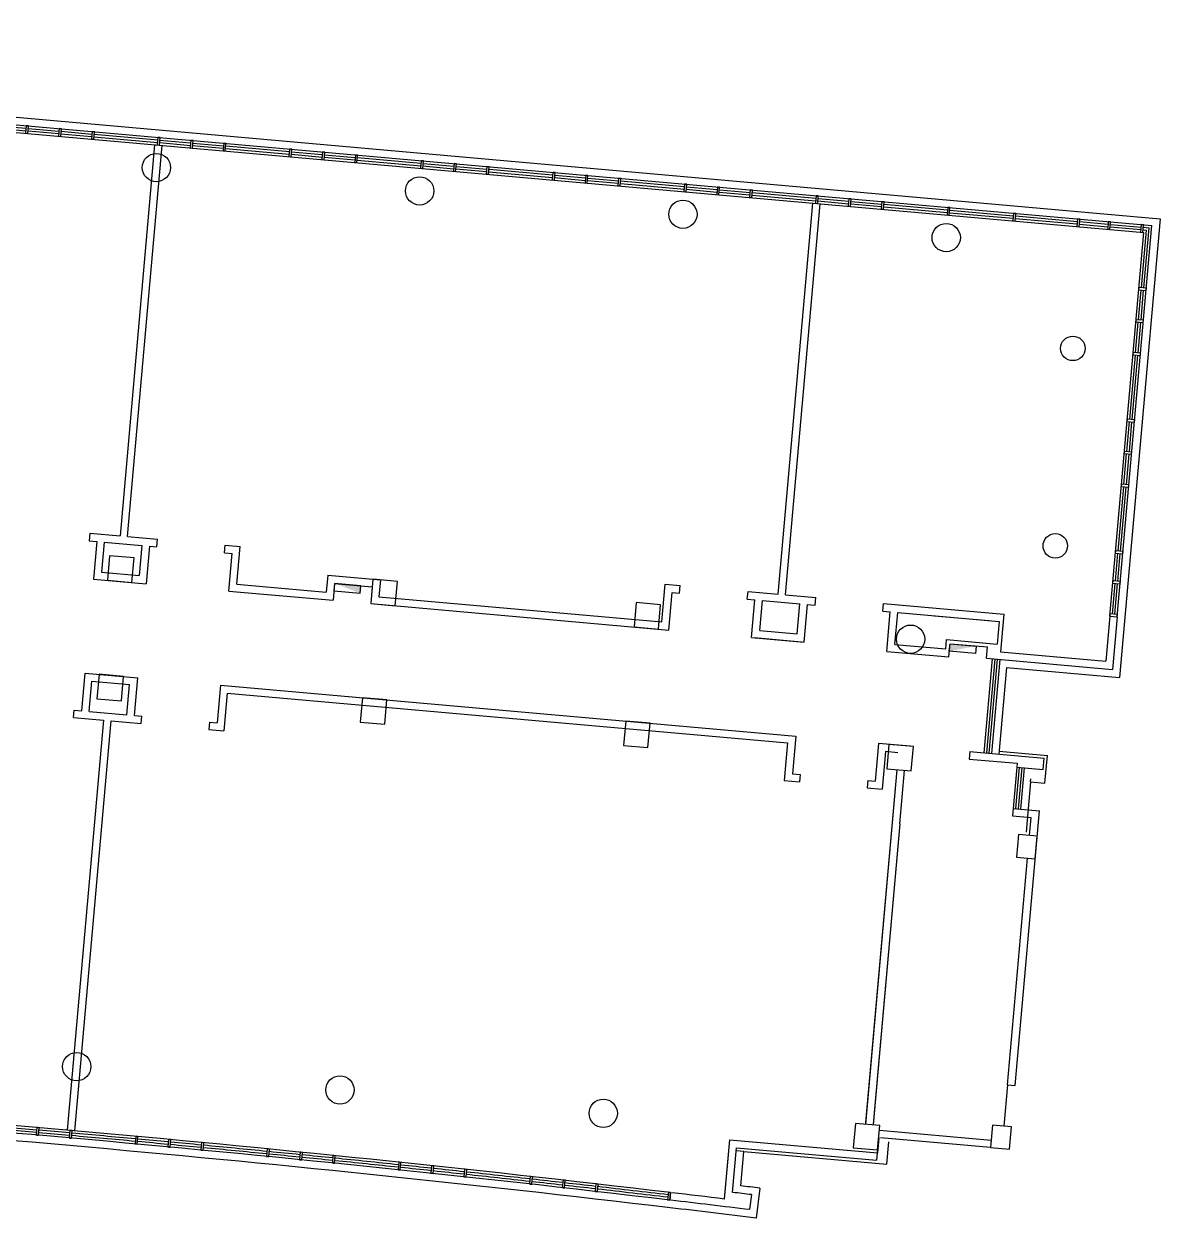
# Model space of a CAD drawing. Header units: millimetres. Extents: x 11680834 to 11851556, y -6213014 to -6078394.
# Drawn here: x 11821462 to 11851556, y -6211376 to -6179752 of the extents above; entities that cross this region are included whole.
import ezdxf

# ---------------------------------------------------------------- set-up
doc = ezdxf.new("R2010")
doc.units = ezdxf.units.MM
for name, color, linetype in [('A—\\M+5C3C5\\M+5B4B0', 135, 'Continuous'), ('A—\\M+5C7BD\\M+5CCE5', 7, 'Continuous'), ('E-COLS-F4$0$0S-COLS-I', 90, 'Continuous'), ('E-COLS-F4$0$0S-COLS-I-P', 8, 'Continuous'), ('E1-RI-1F$0$A-GLAZ-CWMG', 3, 'Continuous')]:
    doc.layers.add(name, color=color, linetype=linetype)

msp = doc.modelspace()

# ---------------------------------------------------------------- linework, layer by layer
for p, q in [((11845878, -6196304), (11845900, -6196055)), ((11845960, -6196512), (11845991, -6196164)), ((11846960, -6196551), (11846987, -6196252))]:
    msp.add_line(p, q)
at = {"extrusion": (0, 0, -1)}
msp.add_lwpolyline([(-11829693, -6194567), (-11829675, -6194766), (-11830372, -6194828), (-11830390, -6194629)], close=True, dxfattribs=at)
msp.add_lwpolyline([(11846688, -6196226), (11846670, -6196425), (11845973, -6196363), (11845991, -6196164)], close=True)
msp.add_solid([(-11829693, -6194567), (-11829693, -6194567), (-11830390, -6194629), (-11830372, -6194828)], dxfattribs=at)
msp.add_solid([(11846688, -6196226), (11846688, -6196226), (11845991, -6196164), (11845973, -6196363)])
at = {"layer": 'A—\\M+5C3C5\\M+5B4B0'}
for p, q in [((11793384, -6179752), (11851556, -6184911)), ((11794860, -6180084), (11851339, -6185092)), ((11794843, -6180283), (11851122, -6185274)), ((11819837, -6182365), (11821520, -6182515)), ((11819831, -6182432), (11821514, -6182581)), ((11821574, -6182586), (11822386, -6182658)), ((11821580, -6182520), (11822391, -6182592)), ((11822445, -6182664), (11823257, -6182736)), ((11822451, -6182597), (11823263, -6182669)), ((11823323, -6182675), (11825006, -6182824)), ((11823317, -6182741), (11825000, -6182890)), ((11825060, -6182896), (11825872, -6182968)), ((11825066, -6182829), (11825878, -6182901)), ((11825932, -6182973), (11826743, -6183045)), ((11825938, -6182907), (11826749, -6182979)), ((11826809, -6182984), (11828493, -6183133)), ((11826803, -6183050), (11828487, -6183200)), ((11828546, -6183205), (11829358, -6183277)), ((11828552, -6183138), (11829364, -6183210)), ((11829418, -6183282), (11830230, -6183354)), ((11829424, -6183216), (11830236, -6183288)), ((11830295, -6183293), (11831979, -6183442)), ((11830290, -6183359), (11831973, -6183509)), ((11832033, -6183514), (11832845, -6183586)), ((11832039, -6183448), (11832850, -6183520)), ((11832904, -6183591), (11833716, -6183663)), ((11832910, -6183525), (11833722, -6183597)), ((11833776, -6183669), (11835459, -6183818)), ((11833782, -6183602), (11835465, -6183751)), ((11835519, -6183823), (11836331, -6183895)), ((11835525, -6183757), (11836337, -6183829)), ((11836391, -6183900), (11837202, -6183972)), ((11836397, -6183834), (11837208, -6183906)), ((11837262, -6183978), (11838946, -6184127)), ((11837268, -6183911), (11838951, -6184061)), ((11839005, -6184132), (11839817, -6184204)), ((11839011, -6184066), (11839823, -6184138)), ((11839877, -6184210), (11840689, -6184282)), ((11839883, -6184143), (11840695, -6184215)), ((11840748, -6184287), (11842432, -6184436)), ((11840754, -6184221), (11842438, -6184370)), ((11842492, -6184441), (11843303, -6184513)), ((11842497, -6184375), (11843309, -6184447)), ((11843363, -6184519), (11844175, -6184591)), ((11843369, -6184452), (11844181, -6184524)), ((11844235, -6184596), (11845918, -6184745)), ((11844241, -6184530), (11845924, -6184679)), ((11845978, -6184751), (11847661, -6184900)), ((11845984, -6184684), (11847667, -6184834)), ((11847721, -6184905), (11849360, -6185051)), ((11847727, -6184839), (11849366, -6184984)), ((11851556, -6184911), (11850478, -6197063)), ((11849419, -6185056), (11850172, -6185123)), ((11849425, -6184989), (11850178, -6185056)), ((11850232, -6185128), (11851044, -6185200)), ((11850238, -6185062), (11851050, -6185134)), ((11850420, -6195452), (11851339, -6185092)), ((11851059, -6186739), (11851194, -6185213)), ((11851104, -6185205), (11851194, -6185213)), ((11851110, -6185139), (11851266, -6185153)), ((11851125, -6186745), (11851266, -6185153)), ((11850221, -6195434), (11851122, -6185274)), ((11850983, -6187591), (11851053, -6186799)), ((11851050, -6187596), (11851120, -6186805)), ((11850906, -6188462), (11850978, -6187650)), ((11850972, -6188468), (11851044, -6187656)), ((11850750, -6190225), (11850901, -6188522)), ((11850816, -6190231), (11850967, -6188528)), ((11850674, -6191077), (11850744, -6190285)), ((11850741, -6191083), (11850811, -6190291)), ((11850597, -6191948), (11850669, -6191137)), ((11850663, -6191954), (11850735, -6191143)), ((11850441, -6193712), (11850592, -6192008)), ((11850507, -6193717), (11850658, -6192014)), ((11850370, -6194508), (11850435, -6193771)), ((11850436, -6194514), (11850502, -6193777)), ((11850293, -6195380), (11850365, -6194568)), ((11850359, -6195386), (11850431, -6194574)), ((11850221, -6195434), (11850420, -6195452)), ((11850287, -6195440), (11850287, -6195440)), ((11850354, -6195446), (11850354, -6195446)), ((11847109, -6196564), (11846888, -6199054)), ((11847175, -6196570), (11846954, -6199059)), ((11847242, -6196576), (11847021, -6199065)), ((11847308, -6196582), (11847087, -6199071)), ((11847490, -6196798), (11847287, -6199089)), ((11847490, -6196798), (11850478, -6197063)), ((11847294, -6199009), (11848569, -6199122)), ((11848504, -6199855), (11848569, -6199122)), ((11847759, -6199432), (11847662, -6200528)), ((11847759, -6199432), (11847662, -6200528)), ((11847825, -6199438), (11847728, -6200533)), ((11847825, -6199438), (11847728, -6200533)), ((11847891, -6199444), (11847794, -6200539)), ((11847891, -6199444), (11847794, -6200539)), ((11847958, -6199449), (11847861, -6200545)), ((11847958, -6199449), (11847861, -6200545)), ((11848126, -6199821), (11848133, -6199741)), ((11848126, -6199821), (11848008, -6201156)), ((11848126, -6199821), (11848504, -6199855)), ((11847515, -6207843), (11847418, -6208939)), ((11847515, -6207843), (11847418, -6208939)), ((11840531, -6209613), (11840332, -6209596)), ((11844321, -6209949), (11844374, -6209352)), ((11840451, -6210520), (11840531, -6209613)), ((11840531, -6209613), (11844321, -6209949)), ((11838592, -6210700), (11838568, -6210898)), ((11840952, -6210581), (11840858, -6211376))]:
    msp.add_line(p, q, dxfattribs=at)
at = {"layer": 'A—\\M+5C3C5\\M+5B4B0', "extrusion": (0, 0, -1)}
for p, q in [((11821526, -6182448), (11821508, -6182648)), ((11821508, -6182648), (11821568, -6182653)), ((11821586, -6182454), (11821526, -6182448)), ((11821568, -6182653), (11821586, -6182454)), ((11822397, -6182526), (11822380, -6182725)), ((11822457, -6182531), (11822397, -6182526)), ((11822439, -6182730), (11822457, -6182531)), ((11823269, -6182603), (11823251, -6182802)), ((11823329, -6182608), (11823269, -6182603)), ((11823311, -6182807), (11823329, -6182608)), ((11822380, -6182725), (11822439, -6182730)), ((11823251, -6182802), (11823311, -6182807)), ((11825012, -6182758), (11824994, -6182957)), ((11824994, -6182957), (11825054, -6182962)), ((11825072, -6182763), (11825012, -6182758)), ((11825054, -6182962), (11825072, -6182763)), ((11825884, -6182835), (11825866, -6183034)), ((11825866, -6183034), (11825926, -6183039)), ((11825943, -6182840), (11825884, -6182835)), ((11825926, -6183039), (11825943, -6182840)), ((11826755, -6182912), (11826738, -6183111)), ((11826815, -6182917), (11826755, -6182912)), ((11826797, -6183117), (11826815, -6182917)), ((11826738, -6183111), (11826797, -6183117)), ((11828498, -6183067), (11828481, -6183266)), ((11828481, -6183266), (11828541, -6183271)), ((11828558, -6183072), (11828498, -6183067)), ((11828541, -6183271), (11828558, -6183072)), ((11829370, -6183144), (11829352, -6183343)), ((11829352, -6183343), (11829412, -6183349)), ((11829430, -6183149), (11829370, -6183144)), ((11829412, -6183349), (11829430, -6183149)), ((11830242, -6183221), (11830224, -6183421)), ((11830301, -6183227), (11830242, -6183221)), ((11830284, -6183426), (11830301, -6183227)), ((11830224, -6183421), (11830284, -6183426)), ((11831985, -6183376), (11831967, -6183575)), ((11831967, -6183575), (11832027, -6183580)), ((11832044, -6183381), (11831985, -6183376)), ((11832027, -6183580), (11832044, -6183381)), ((11832856, -6183453), (11832839, -6183652)), ((11832839, -6183652), (11832898, -6183658)), ((11832916, -6183458), (11832856, -6183453)), ((11832898, -6183658), (11832916, -6183458)), ((11833728, -6183530), (11833710, -6183730)), ((11833788, -6183536), (11833728, -6183530)), ((11833770, -6183735), (11833788, -6183536)), ((11833710, -6183730), (11833770, -6183735)), ((11835471, -6183685), (11835453, -6183884)), ((11835453, -6183884), (11835513, -6183890)), ((11835531, -6183690), (11835471, -6183685)), ((11835513, -6183890), (11835531, -6183690)), ((11836343, -6183762), (11836325, -6183962)), ((11836325, -6183962), (11836385, -6183967)), ((11836402, -6183768), (11836343, -6183762)), ((11836385, -6183967), (11836402, -6183768)), ((11837214, -6183840), (11837197, -6184039)), ((11837274, -6183845), (11837214, -6183840)), ((11837256, -6184044), (11837274, -6183845)), ((11837197, -6184039), (11837256, -6184044)), ((11838957, -6183994), (11838940, -6184193)), ((11838940, -6184193), (11838999, -6184199)), ((11839017, -6184000), (11838957, -6183994)), ((11838999, -6184199), (11839017, -6184000)), ((11839829, -6184072), (11839811, -6184271)), ((11839811, -6184271), (11839871, -6184276)), ((11839889, -6184077), (11839829, -6184072)), ((11839871, -6184276), (11839889, -6184077)), ((11840700, -6184149), (11840683, -6184348)), ((11840760, -6184154), (11840700, -6184149)), ((11840743, -6184353), (11840760, -6184154)), ((11840683, -6184348), (11840743, -6184353)), ((11842444, -6184303), (11842426, -6184503)), ((11842426, -6184503), (11842486, -6184508)), ((11842503, -6184309), (11842444, -6184303)), ((11842486, -6184508), (11842503, -6184309)), ((11843315, -6184381), (11843298, -6184580)), ((11843298, -6184580), (11843357, -6184585)), ((11843375, -6184386), (11843315, -6184381)), ((11843357, -6184585), (11843375, -6184386)), ((11844187, -6184458), (11844169, -6184657)), ((11844247, -6184463), (11844187, -6184458)), ((11844229, -6184662), (11844247, -6184463)), ((11845930, -6184613), (11845912, -6184812)), ((11845990, -6184618), (11845930, -6184613)), ((11845972, -6184817), (11845990, -6184618)), ((11844169, -6184657), (11844229, -6184662)), ((11845912, -6184812), (11845972, -6184817)), ((11847673, -6184767), (11847655, -6184966)), ((11847733, -6184772), (11847673, -6184767)), ((11847715, -6184972), (11847733, -6184772)), ((11849371, -6184918), (11849354, -6185117)), ((11849431, -6184923), (11849371, -6184918)), ((11849414, -6185122), (11849431, -6184923)), ((11847655, -6184966), (11847715, -6184972)), ((11849354, -6185117), (11849414, -6185122)), ((11850184, -6184990), (11850167, -6185189)), ((11850167, -6185189), (11850226, -6185194)), ((11850244, -6184995), (11850184, -6184990)), ((11850226, -6185194), (11850244, -6184995)), ((11851056, -6185068), (11851038, -6185267)), ((11851116, -6185073), (11851056, -6185068)), ((11851098, -6185272), (11851116, -6185073)), ((11851038, -6185267), (11851098, -6185272)), ((11850992, -6186733), (11850987, -6186793)), ((11850987, -6186793), (11851186, -6186810)), ((11851192, -6186751), (11850992, -6186733)), ((11851186, -6186810), (11851192, -6186751)), ((11850917, -6187585), (11850912, -6187644)), ((11850912, -6187644), (11851111, -6187662)), ((11851116, -6187602), (11850917, -6187585)), ((11851111, -6187662), (11851116, -6187602)), ((11850840, -6188456), (11850834, -6188516)), ((11850834, -6188516), (11851033, -6188534)), ((11851039, -6188474), (11850840, -6188456)), ((11851033, -6188534), (11851039, -6188474)), ((11850683, -6190219), (11850678, -6190279)), ((11850678, -6190279), (11850877, -6190297)), ((11850882, -6190237), (11850683, -6190219)), ((11850877, -6190297), (11850882, -6190237)), ((11850608, -6191071), (11850602, -6191131)), ((11850602, -6191131), (11850802, -6191148)), ((11850807, -6191089), (11850608, -6191071)), ((11850802, -6191148), (11850807, -6191089)), ((11850530, -6191943), (11850525, -6192002)), ((11850525, -6192002), (11850724, -6192020)), ((11850730, -6191960), (11850530, -6191943)), ((11850724, -6192020), (11850730, -6191960)), ((11850374, -6193706), (11850369, -6193765)), ((11850369, -6193765), (11850568, -6193783)), ((11850573, -6193723), (11850374, -6193706)), ((11850568, -6193783), (11850573, -6193723)), ((11850303, -6194503), (11850298, -6194562)), ((11850298, -6194562), (11850497, -6194580)), ((11850503, -6194520), (11850303, -6194503)), ((11850497, -6194580), (11850503, -6194520)), ((11850226, -6195374), (11850221, -6195434)), ((11850221, -6195434), (11850420, -6195452)), ((11850425, -6195392), (11850226, -6195374)), ((11850420, -6195452), (11850425, -6195392)), ((11821809, -6208977), (11821791, -6209176)), ((11821792, -6209177), (11821811, -6209178)), ((11821829, -6208979), (11821809, -6208977)), ((11821811, -6209178), (11821851, -6209182)), ((11821869, -6208983), (11821829, -6208979)), ((11821851, -6209182), (11821869, -6208983)), ((11822681, -6209054), (11822663, -6209253)), ((11822664, -6209253), (11822683, -6209255)), ((11822701, -6209056), (11822681, -6209054)), ((11822683, -6209255), (11822723, -6209258)), ((11822741, -6209059), (11822701, -6209056)), ((11822723, -6209258), (11822741, -6209059)), ((11824424, -6209211), (11824406, -6209410)), ((11824444, -6209213), (11824424, -6209211)), ((11824483, -6209216), (11824444, -6209213)), ((11824466, -6209416), (11824483, -6209216)), ((11824407, -6209410), (11824426, -6209412)), ((11824426, -6209412), (11824466, -6209416)), ((11825295, -6209292), (11825277, -6209491)), ((11825278, -6209491), (11825297, -6209493)), ((11825315, -6209294), (11825295, -6209292)), ((11825297, -6209493), (11825337, -6209496)), ((11825355, -6209297), (11825315, -6209294)), ((11825337, -6209496), (11825355, -6209297)), ((11826166, -6209374), (11826148, -6209573)), ((11826149, -6209573), (11826168, -6209575)), ((11826186, -6209376), (11826166, -6209374)), ((11826168, -6209575), (11826208, -6209579)), ((11826226, -6209379), (11826186, -6209376)), ((11826208, -6209579), (11826226, -6209379)), ((11827908, -6209543), (11827890, -6209742)), ((11827928, -6209544), (11827908, -6209543)), ((11827968, -6209548), (11827928, -6209544)), ((11827950, -6209747), (11827968, -6209548)), ((11827891, -6209742), (11827910, -6209744)), ((11827910, -6209744), (11827950, -6209747)), ((11828779, -6209629), (11828761, -6209828)), ((11828762, -6209828), (11828781, -6209830)), ((11828799, -6209631), (11828779, -6209629)), ((11828781, -6209830), (11828821, -6209833)), ((11828839, -6209634), (11828799, -6209631)), ((11828821, -6209833), (11828839, -6209634)), ((11829649, -6209717), (11829632, -6209916)), ((11829633, -6209916), (11829652, -6209918)), ((11829669, -6209718), (11829649, -6209717)), ((11829652, -6209918), (11829692, -6209921)), ((11829709, -6209722), (11829669, -6209718)), ((11829692, -6209921), (11829709, -6209722)), ((11831390, -6209896), (11831373, -6210096)), ((11831410, -6209898), (11831390, -6209896)), ((11831450, -6209902), (11831410, -6209898)), ((11831432, -6210101), (11831450, -6209902)), ((11831374, -6210096), (11831393, -6210097)), ((11831393, -6210097), (11831432, -6210101)), ((11832261, -6209988), (11832243, -6210187)), ((11832244, -6210188), (11832263, -6210189)), ((11832281, -6209990), (11832261, -6209988)), ((11832263, -6210189), (11832303, -6210193)), ((11832320, -6209994), (11832281, -6209990)), ((11832303, -6210193), (11832320, -6209994)), ((11833131, -6210082), (11833113, -6210281)), ((11833151, -6210083), (11833131, -6210082)), ((11833191, -6210087), (11833151, -6210083)), ((11833173, -6210286), (11833191, -6210087)), ((11833114, -6210281), (11833133, -6210283)), ((11833133, -6210283), (11833173, -6210286)), ((11834871, -6210272), (11834853, -6210472)), ((11834854, -6210472), (11834873, -6210473)), ((11834891, -6210274), (11834871, -6210272)), ((11834873, -6210473), (11834913, -6210477)), ((11834931, -6210278), (11834891, -6210274)), ((11834913, -6210477), (11834931, -6210278)), ((11835741, -6210370), (11835723, -6210569)), ((11835760, -6210372), (11835741, -6210370)), ((11835800, -6210375), (11835760, -6210372)), ((11835783, -6210575), (11835800, -6210375)), ((11836610, -6210469), (11836593, -6210668)), ((11836630, -6210471), (11836610, -6210469)), ((11836670, -6210474), (11836630, -6210471)), ((11836652, -6210673), (11836670, -6210474)), ((11835724, -6210569), (11835743, -6210571)), ((11835743, -6210571), (11835783, -6210575)), ((11836593, -6210668), (11836612, -6210670)), ((11836612, -6210670), (11836652, -6210673)), ((11838532, -6210692), (11838509, -6210891)), ((11838552, -6210695), (11838532, -6210692)), ((11838592, -6210700), (11838552, -6210695)), ((11838568, -6210898), (11838592, -6210700)), ((11838509, -6210891), (11838528, -6210893)), ((11838528, -6210893), (11838568, -6210898))]:
    msp.add_line(p, q, dxfattribs=at)
at = {"layer": 'A—\\M+5C3C5\\M+5B4B0'}
for centre, radius, start, end in [((11774471, -6752896), 545975, 83.25545, 86.61223), ((11774471, -6752896), 545775, 83.25545, 86.61285), ((11774483, -6752898), 545575, 83.25354, 86.61094), ((11774471, -6752896), 545842, 85.02599, 85.11154), ((11774471, -6752896), 545908, 85.02598, 85.11152), ((11774471, -6752896), 545842, 84.93414, 85.0197), ((11774471, -6752896), 545908, 84.93414, 85.01968), ((11774471, -6752896), 545842, 84.75045, 84.92785), ((11774471, -6752896), 545908, 84.75047, 84.92785), ((11774471, -6752896), 545908, 84.65864, 84.74418), ((11774471, -6752896), 545842, 84.6586, 84.74415), ((11774471, -6752896), 545842, 84.56676, 84.65231), ((11774471, -6752896), 545908, 84.5668, 84.65234), ((11774471, -6752896), 545842, 84.38306, 84.56046), ((11774471, -6752896), 545908, 84.38312, 84.5605), ((11774471, -6752896), 545842, 84.2912, 84.37676), ((11774471, -6752896), 545908, 84.29128, 84.37682), ((11774471, -6752896), 545842, 84.19935, 84.28491), ((11774471, -6752896), 545908, 84.19944, 84.28498), ((11774471, -6752896), 545842, 84.01564, 84.19305), ((11774471, -6752896), 545908, 84.01575, 84.19314), ((11774471, -6752896), 545842, 83.92378, 84.00934), ((11774471, -6752896), 545908, 83.9239, 84.00945), ((11774471, -6752896), 545842, 83.83192, 83.91748), ((11774471, -6752896), 545908, 83.83205, 83.9176), ((11774471, -6752896), 545842, 83.64818, 83.82562), ((11774471, -6752896), 545908, 83.64834, 83.82575), ((11774471, -6752896), 545842, 83.55631, 83.64188), ((11774471, -6752896), 545908, 83.55648, 83.64204), ((11774471, -6752896), 545842, 83.46444, 83.55001), ((11774471, -6752896), 545908, 83.46461, 83.55018), ((11774471, -6752896), 545908, 83.26174, 83.45831), ((11774483, -6752898), 546375, 83.01235, 83.06532), ((11774471, -6752896), 545842, 83.26174, 83.45814), ((11774483, -6752898), 545575, 83.012, 83.25354)]:
    msp.add_arc(centre, radius, start, end, dxfattribs=at)
at = {"layer": 'A—\\M+5C7BD\\M+5CCE5'}
for p, q in [((11824926, -6182951), (11824008, -6193310)), ((11824205, -6193327), (11825124, -6182968)), ((11841438, -6194856), (11842357, -6184496)), ((11841638, -6194873), (11842556, -6184514)), ((11823209, -6193239), (11823192, -6193438)), ((11823192, -6193438), (11823391, -6193456)), ((11823209, -6193239), (11824008, -6193310)), ((11823391, -6193456), (11823303, -6194452)), ((11823590, -6193474), (11823520, -6194271)), ((11823590, -6193474), (11824586, -6193562)), ((11824205, -6193327), (11825002, -6193398)), ((11824984, -6193597), (11825002, -6193398)), ((11824586, -6193562), (11824516, -6194359)), ((11824786, -6193580), (11824698, -6194576)), ((11824786, -6193580), (11824984, -6193597)), ((11826777, -6193756), (11826795, -6193557)), ((11826777, -6193756), (11826977, -6193774)), ((11826795, -6193557), (11827193, -6193592)), ((11826888, -6194770), (11826977, -6193774)), ((11826895, -6193767), (11826951, -6193772)), ((11827105, -6194588), (11827193, -6193592)), ((11823520, -6194271), (11824516, -6194359)), ((11829511, -6194350), (11829471, -6194799)), ((11829511, -6194350), (11830906, -6194474)), ((11823303, -6194452), (11824698, -6194576)), ((11827105, -6194588), (11829471, -6194798)), ((11829693, -6194567), (11829653, -6195015)), ((11829693, -6194567), (11830689, -6194656)), ((11830689, -6194656), (11830649, -6195104)), ((11830906, -6194474), (11830866, -6194922)), ((11838361, -6195587), (11838449, -6194591)), ((11838449, -6194591), (11838848, -6194626)), ((11838830, -6194825), (11838848, -6194626)), ((11826888, -6194770), (11829653, -6195015)), ((11830866, -6194922), (11838361, -6195587)), ((11838543, -6195804), (11838631, -6194807)), ((11838631, -6194807), (11838830, -6194825)), ((11840623, -6194984), (11840641, -6194785)), ((11840623, -6194984), (11840823, -6195002)), ((11840641, -6194785), (11841438, -6194856)), ((11840734, -6195998), (11840823, -6195002)), ((11840951, -6195816), (11841022, -6195019)), ((11841022, -6195019), (11842018, -6195108)), ((11841638, -6194873), (11842434, -6194944)), ((11842416, -6195143), (11842434, -6194944)), ((11830649, -6195104), (11838543, -6195804)), ((11841947, -6195905), (11842018, -6195108)), ((11842129, -6196122), (11842217, -6195125)), ((11842217, -6195125), (11842416, -6195143)), ((11844209, -6195302), (11844227, -6195103)), ((11844209, -6195302), (11844408, -6195320)), ((11844227, -6195103), (11847414, -6195386)), ((11844315, -6196367), (11844408, -6195320)), ((11844532, -6196185), (11844608, -6195337)), ((11844608, -6195337), (11847297, -6195576)), ((11845571, -6195423), (11847023, -6195552)), ((11847297, -6195576), (11847244, -6196175)), ((11847414, -6195386), (11847326, -6196383)), ((11850221, -6195434), (11850115, -6196630)), ((11850420, -6195452), (11850296, -6196847)), ((11840734, -6195998), (11842129, -6196122)), ((11840951, -6195816), (11841947, -6195905)), ((11840808, -6196005), (11842055, -6196115)), ((11844532, -6196185), (11845878, -6196304)), ((11845900, -6196055), (11847244, -6196175)), ((11845991, -6196164), (11846987, -6196252)), ((11844315, -6196367), (11845960, -6196512)), ((11846960, -6196551), (11850296, -6196847)), ((11847326, -6196383), (11850115, -6196630)), ((11822994, -6197939), (11823082, -6196943)), ((11823082, -6196943), (11824477, -6197066)), ((11823193, -6197956), (11823264, -6197159)), ((11823264, -6197159), (11824260, -6197248)), ((11824189, -6198045), (11824260, -6197248)), ((11824388, -6198062), (11824477, -6197066)), ((11826667, -6197260), (11826579, -6198257)), ((11826667, -6197260), (11841908, -6198612)), ((11826849, -6197477), (11826761, -6198473)), ((11826849, -6197477), (11841691, -6198793)), ((11823574, -6198191), (11822611, -6209048)), ((11822777, -6198120), (11822794, -6197921)), ((11822777, -6198120), (11823574, -6198191)), ((11822794, -6197921), (11822994, -6197939)), ((11822810, -6209066), (11823773, -6198208)), ((11823193, -6197956), (11824189, -6198045)), ((11823773, -6198208), (11824570, -6198279)), ((11824388, -6198062), (11824587, -6198080)), ((11824570, -6198279), (11824587, -6198080)), ((11826380, -6198239), (11826362, -6198438)), ((11826362, -6198438), (11826761, -6198473)), ((11826380, -6198239), (11826579, -6198257)), ((11841691, -6198793), (11841603, -6199790)), ((11841908, -6198612), (11841820, -6199608)), ((11844099, -6198806), (11844011, -6199803)), ((11844945, -6198881), (11844099, -6198806)), ((11844281, -6199022), (11844192, -6200020)), ((11844606, -6199052), (11844280, -6199023)), ((11846516, -6199021), (11846498, -6199220)), ((11846516, -6199021), (11846498, -6199220)), ((11846516, -6199021), (11848482, -6199195)), ((11846516, -6199021), (11848482, -6199195)), ((11846498, -6199220), (11847768, -6199332)), ((11846498, -6199220), (11847768, -6199332)), ((11847768, -6199332), (11847759, -6199432)), ((11847768, -6199332), (11847759, -6199432)), ((11847759, -6199432), (11848456, -6199494)), ((11847759, -6199432), (11848456, -6199494)), ((11848456, -6199494), (11848482, -6199195)), ((11848456, -6199494), (11848482, -6199195)), ((11841603, -6199790), (11842001, -6199825)), ((11841820, -6199608), (11842019, -6199626)), ((11842019, -6199626), (11842001, -6199825)), ((11843758, -6208891), (11844590, -6199502)), ((11843762, -6208844), (11844590, -6199502)), ((11843812, -6199785), (11843794, -6199984)), ((11843812, -6199785), (11844011, -6199803)), ((11844664, -6200935), (11844789, -6199520)), ((11844664, -6200935), (11844789, -6199520)), ((11843794, -6199984), (11844192, -6200020)), ((11847662, -6200528), (11847644, -6200727)), ((11847662, -6200528), (11847644, -6200727)), ((11847644, -6200727), (11848142, -6200771)), ((11847644, -6200727), (11848142, -6200771)), ((11847662, -6200528), (11848359, -6200589)), ((11847662, -6200528), (11848359, -6200589)), ((11847715, -6207861), (11848359, -6200589)), ((11847715, -6207861), (11848359, -6200589)), ((11844664, -6200935), (11843957, -6208908)), ((11844664, -6200935), (11843959, -6208889)), ((11848100, -6201244), (11848142, -6200771)), ((11847515, -6207843), (11848047, -6201842)), ((11847515, -6207843), (11848047, -6201842, 0)), ((11847515, -6207843), (11847714, -6207861)), ((11847515, -6207843), (11847714, -6207861)), ((11844100, -6209246), (11844047, -6209843)), ((11844102, -6209247), (11844067, -6209646)), ((11844120, -6209048), (11847083, -6209311)), ((11844120, -6209048), (11847083, -6209311)), ((11847066, -6209510), (11844153, -6209252)), ((11847066, -6209510), (11844153, -6209252)), ((11840018, -6210870), (11840157, -6209299)), ((11840018, -6210869), (11840157, -6209299)), ((11840157, -6209299), (11844067, -6209646)), ((11840234, -6210694), (11840339, -6209516)), ((11840338, -6209516), (11844047, -6209843)), ((11840730, -6210754), (11840684, -6211148))]:
    msp.add_line(p, q, dxfattribs=at)
for points in [[(11824381, -6193895), (11823734, -6193838), (11823676, -6194485), (11824324, -6194543)], [(11831354, -6194514), (11830706, -6194456), (11830649, -6195104), (11831296, -6195161)], [(11838327, -6195132), (11837679, -6195074), (11837622, -6195722), (11838269, -6195779)], [(11824103, -6197033), (11823456, -6196975), (11823398, -6197623), (11824046, -6197680)], [(11831076, -6197651), (11830428, -6197594), (11830371, -6198241), (11831018, -6198299)], [(11838048, -6198270), (11837401, -6198212), (11837343, -6198860), (11837991, -6198917)], [(11845021, -6198888), (11844373, -6198831), (11844316, -6199478), (11844964, -6199535)], [(11848299, -6201262), (11847801, -6201218), (11847748, -6201815), (11848246, -6201859)], [(11844131, -6208924), (11843484, -6208866), (11843426, -6209514), (11844074, -6209571)], [(11847616, -6208957), (11847118, -6208912), (11847065, -6209510), (11847563, -6209554)]]:
    msp.add_lwpolyline(points, close=True, dxfattribs=at)
for centre, radius in [((11824972, -6183557), 375), ((11831944, -6184175), 375), ((11838917, -6184793), 375), ((11845890, -6185411), 375), ((11849244, -6188345), 325), ((11848780, -6193574), 325), ((11844947, -6196045), 375), ((11822861, -6207364), 375), ((11829833, -6207982), 375), ((11836806, -6208600), 375)]:
    msp.add_circle(centre, radius, dxfattribs=at)
for radius, start, end in [(545975, 83.10595, 83.25354), (546175, 83.03324, 83.08563), (545775, 83.03314, 83.25354)]:
    msp.add_arc((11774483, -6752897), radius, start, end, dxfattribs=at)
at = {"layer": 'E-COLS-F4$0$0S-COLS-I'}
for points in [[(11824381, -6193895), (11823734, -6193838), (11823676, -6194485), (11824324, -6194543)], [(11831354, -6194514), (11830706, -6194456), (11830649, -6195104), (11831296, -6195161)], [(11838327, -6195132), (11837679, -6195074), (11837622, -6195722), (11838269, -6195779)], [(11824103, -6197033), (11823456, -6196975), (11823398, -6197623), (11824046, -6197680)], [(11831076, -6197651), (11830428, -6197594), (11830371, -6198241), (11831018, -6198299)], [(11838048, -6198270), (11837401, -6198212), (11837343, -6198860), (11837991, -6198917)], [(11845021, -6198888), (11844373, -6198831), (11844316, -6199478), (11844964, -6199535)], [(11848299, -6201262), (11847801, -6201218), (11847748, -6201815), (11848246, -6201859)], [(11844131, -6208924), (11843484, -6208866), (11843426, -6209514), (11844074, -6209571)], [(11847616, -6208957), (11847118, -6208912), (11847065, -6209510), (11847563, -6209554)]]:
    msp.add_lwpolyline(points, close=True, dxfattribs=at)
for centre, radius in [((11824972, -6183557), 375), ((11831944, -6184175), 375), ((11838917, -6184793), 375), ((11845890, -6185411), 375), ((11849244, -6188345), 325), ((11848780, -6193574), 325), ((11844947, -6196045), 375), ((11822861, -6207364), 375), ((11829833, -6207982), 375), ((11836806, -6208600), 375)]:
    msp.add_circle(centre, radius, dxfattribs=at)
at = {"layer": 'E-COLS-F4$0$0S-COLS-I-P', "color": 9}
msp.add_lwpolyline([(11844131, -6208924), (11843484, -6208866), (11843426, -6209514), (11844074, -6209571)], close=True, dxfattribs=at)
at = {"layer": 'E1-RI-1F$0$A-GLAZ-CWMG'}
msp.add_line((11850221, -6195434), (11850420, -6195452), dxfattribs=at)

doc.saveas('drawing.dxf')
